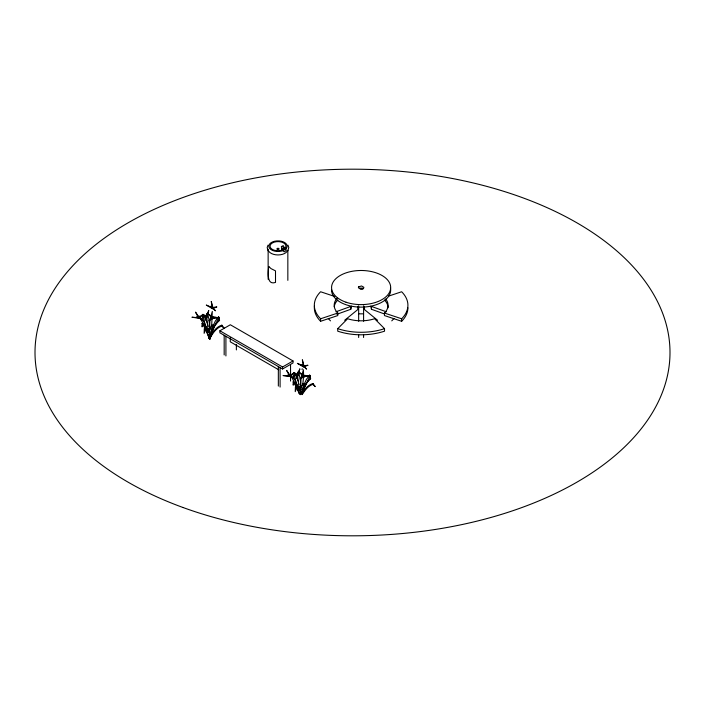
<?xml version="1.0" encoding="UTF-8"?>
<svg xmlns="http://www.w3.org/2000/svg" width="705" height="705" viewBox="0 0 705 705"><rect width="100%" height="100%" fill="white"/><g stroke="black" fill="none" stroke-linecap="round" stroke-linejoin="round"><path stroke-width="1.06" d="M205.481 329.323L209.588 339.158C211.897 333.324 215.448 327.102 221.863 325.19L221.722 326.062C215.959 328.133 212.24 333.862 209.588 339.158L209.359 333.738L207.693 329.834M208.239 335.025L209.588 339.158L209.693 337.157M210.672 336.4L209.588 339.158L209.729 329.667L211.447 325.675L212.945 325.058L209.588 339.158L208.248 334.822M300.48 394.024L300.824 387.97L303.035 383.538C305.864 384.022 301.423 391.301 301.608 393.831M205.278 328.979L204.309 328.9L204.142 333.324L205.728 329.226L207.799 329.949M299.616 394.43L296.673 387.741L296.215 386.957L295.413 387.204L295.245 391.627L296.831 387.53L298.902 388.252L300.189 391.037L300.709 394.685M212.945 325.058L212.575 328.415L211.941 325.234M304.049 383.37L303.679 386.719L303.035 383.538M303.494 377.589L302.718 385.089M211.623 326.785L212.311 311.443L210.019 319.365L209.279 333.113M312.958 383.494L315.232 386.604L312.826 384.375L312.958 383.494C307.812 384.939 304.56 389.424 302.216 393.936M302.066 369.561L302.216 368.715M208.372 334.954L209.588 339.158L210.108 336.232M212.513 327.252L215.298 321.127L218.532 316.809L218.973 317.356L214.426 326.327L209.588 339.158L208.874 335.289L209.588 339.158L210.116 336.259M336.902 314.28L350.782 309.275L351.442 306.137M209.473 337.14L209.588 339.158C210.804 332.002 213.994 324.97 219.607 320.22C213.862 324.838 211.685 332.39 209.588 339.158L209.103 335.527M301.511 393.751C303.044 387.935 306.093 382.445 310.711 378.523C306.085 382.075 303.961 387.838 301.996 393.126M202.811 323.886L202.097 326.864L202.071 323.463L205.419 326.512L207.12 329.279M293.914 382.198L293.201 385.177L293.174 381.766L296.69 385.027L298.858 389.134M211.059 331.923L211.491 330.337M302.163 390.226L302.595 388.64M302.806 387.847L303.361 386.261M302.066 393.24L310.077 375.659L309.636 375.113L306.402 379.431L303.617 385.556M268.015 245.146L267.186 247.534L268.147 250.865M287.834 250.865L288.794 247.534L287.975 245.146M211.756 329.358L212.267 327.948M204.124 316.148L202.802 316.598L202.291 318.211L204.124 316.148L207.323 323.128M295.228 374.461L293.906 374.901L293.395 376.514L295.228 374.461L298.426 381.44M302.101 394.641C304.842 390.544 307.944 385.926 312.826 384.375M391.76 320.863L393.954 318.537M283.745 248.9L284.344 248.557M285.384 248.777L283.745 248.777M337.73 328.662L347.653 318.731A26.94 15.554 0 0 0 374.593 318.731L384.525 328.662L384.525 331.174A46.794 27.019 0 0 1 337.73 331.174L337.73 328.662A46.794 27.019 0 0 0 384.525 328.662M284.653 248.512L285.331 247.931A7.94 4.583 0 0 0 279.03 241.63A7.94 4.583 0 0 0 270.121 246.776A7.94 4.583 0 0 0 281.031 250.416L282.044 250.028L284.23 251.826L286.336 250.539L285.525 249.024M344.639 320.299L357.779 309.574L357.779 306.384M281.639 248.847L284.247 247.34C289.482 248.169 282.837 251.861 281.639 248.847L281.639 250.222L282.044 250.028M219.881 330.786L230.332 324.758L293.024 360.951L293.024 362.96L282.573 368.988L219.881 332.795L219.881 330.786L282.573 366.979L293.024 360.951M282.916 250.531L281.507 251.077A9.174 5.296 0 0 1 268.896 246.873A9.174 5.296 0 0 1 279.189 240.925A9.174 5.296 0 0 1 286.468 248.204M335.906 311.795L350.782 306.437L350.782 309.275M337.801 313.038L337.801 315.558L320.599 321.286L320.599 318.775L337.801 313.038A26.94 15.554 0 0 1 337.131 298.206M388.499 296.144L401.647 291.755A46.794 27.019 0 0 1 401.647 318.775L401.647 321.286L384.454 315.558L384.454 313.038A26.94 15.554 0 0 0 385.732 298.938M208.107 331.033L206.468 313.989L207.481 313.831L208.909 319.004L209.879 329.05M299.343 390.173L297.625 376.294L297.563 372.293L298.585 372.134L300.374 379.783L300.991 389.918M359.867 288.636L363.084 288.927M359.647 288.125L362.599 288.125M358.66 313.831L363.586 313.831M204.309 328.9L205.728 329.226M295.413 387.204L296.831 387.53M334.76 296.479L320.599 291.755A46.794 27.019 0 0 0 320.599 318.775M384.454 313.038L401.647 318.775M386.34 311.795L371.464 306.437L371.464 309.275L384.357 313.928M278.713 369.781L230.271 341.81L230.271 337.792M377.607 320.299L364.476 309.574L364.476 306.384M293.174 381.766L297.898 389.671M202.071 323.463L206.071 329.852M221.722 326.062L224.128 328.301L221.863 325.19M328.301 318.537L330.495 320.863M296.946 387.036L290.081 374.232L294.778 379.801L298.4 387.944M205.543 328.028L198.977 315.928L203.683 321.498L207.305 329.64M297.951 389.812L299.396 393.505M207.552 333.342L206.794 331.359M298.629 391.24L299.405 393.311M207.534 332.936L206.688 330.645M293.906 374.901L297.519 386.675M202.802 316.598L206.415 328.371M370.804 306.137L371.464 309.275M309.636 375.113L310.297 378.268L310.077 375.659M218.532 316.809L219.193 319.955L218.973 317.356M206.847 316.633L206.468 313.989M297.563 372.293L297.739 373.641M209.508 337.343L209.588 339.158M303.573 374.875L303.406 369.746L301.123 377.668L300.33 389.865M363.586 305.829L363.586 321.269M363.586 334.637L363.586 337.483M358.66 305.829L358.66 321.269M358.66 334.637L358.66 337.483M290.539 364.67L290.539 381.061M287.843 250.328L287.843 280.361M282.573 366.979L282.573 368.988M280.088 367.428L280.088 387.089M278.343 366.415L278.343 386.084M268.138 249.262L268.138 279.286M236.369 344.454L236.369 349.918M225.917 336.285L225.917 355.946M224.172 335.272L224.172 354.941M287.094 251.429A9.852 5.684 0 0 1 277.99 254.946A9.852 5.684 0 0 1 268.887 251.429M390.517 288.292A29.557 17.061 0 0 1 362.485 307.107A29.557 17.061 0 0 1 331.57 289.852M407.913 307.777A46.794 27.019 0 0 1 401.647 321.286M320.599 321.286A46.794 27.019 0 0 1 314.465 305.767M334.249 306.763A26.94 15.554 0 0 1 337.801 300.004M384.454 300.004A26.94 15.554 0 0 1 388.058 307.777M209.403 324.45L209.121 326.494L209.403 324.45M300.506 382.753L300.224 384.798L300.506 382.753M198.634 316.677L198.528 317.849L195.541 312.121L198.634 316.677M289.737 374.981L289.632 376.153L286.644 370.425L289.737 374.981M206.08 316.924L206.019 317.391L206.08 316.924M297.175 375.227L297.122 375.695L297.175 375.227M212.725 318.678L212.549 317.409L215.88 317.4L212.725 318.678M303.829 376.981L303.652 375.712L306.975 375.703L303.829 376.981M210.099 327.755L209.826 329.103L210.099 327.755M301.202 386.067L300.92 387.406L301.202 386.067M205.693 316.959L205.005 320.149L207.64 316.307L205.455 317.144L206.618 316.14L205.701 316.88M296.787 375.271L296.109 378.462L298.744 374.611L296.787 375.271M358.66 286.82L358.387 287.799L360.696 289.129L362.379 288.971L363.595 288.274L363.859 287.296L361.559 285.966L358.66 286.82M212.619 306.895L212.346 307.759L211.271 301.449L212.619 306.895M303.723 365.208L303.441 366.062L302.366 359.753L303.723 365.208M208.715 310.693L206.23 317.127L208.715 310.693M299.81 368.997L297.334 375.43L299.81 368.997M211.808 307.142L211.861 307.618L211.808 307.142M302.912 365.446L302.965 365.921L302.912 365.446M206.019 315.805L205.499 317.109L202.908 314.298L206.019 315.805M297.113 374.108L296.602 375.412L294.011 372.61L297.113 374.108M268.825 266.569L268.623 266.834C268.358 271.487 266.199 285.525 275.505 282.432L275.505 270.87L271.028 268.614L268.825 266.569M296.796 375.183L297.713 374.443L296.796 375.183M202.925 314.545L199.788 317.779L197.832 317.735L202.925 314.545M294.029 372.848L290.892 376.082L288.927 376.047L294.029 372.848M212.522 317.118L208.997 320.722L214.435 317.435L212.522 317.118M303.617 375.421L300.101 379.026L305.538 375.739L303.617 375.421M283.965 248.31C283.251 251.192 287.27 247.728 283.965 248.31M281.991 246.309L281.321 246.768L282.097 248.742A1.63 0.943 0 0 0 284.062 247.605L283.287 245.64L281.991 246.309M216.708 306.975L213.298 308.385L211.571 307.583L216.708 306.975M307.812 365.278L304.393 366.688L302.674 365.886L307.812 365.278M219.281 317.735L212.822 318.36L211.544 316.827L219.281 317.735M310.385 376.038L303.917 376.664L302.648 375.13L310.385 376.038M208.759 330.231L208.486 328.645L208.759 330.231M299.863 388.543L299.581 386.948L299.863 388.543M198.422 317.691L191.936 317.224L199.506 318.316L198.422 317.691M289.517 375.994L283.04 375.527L290.601 376.629L289.517 375.994M213.342 317.708L211.324 317.232L207.993 313.884L213.342 317.708M304.445 376.012L302.427 375.536L299.096 372.187L304.445 376.012M198.616 317.25L196.766 316.66L202.344 320.052L198.616 317.25M289.711 375.553L287.86 374.963L293.447 378.365L289.711 375.553M212.24 307.627L206.301 305.054L212.787 308.887L212.24 307.627M303.344 365.93L297.404 363.357L303.881 367.19L303.344 365.93M303.467 365.798L301.996 364.538L306.578 369.12L303.467 365.798M212.364 307.486L210.901 306.234L215.483 310.817L212.364 307.486M300.348 390.755L299.466 389.01L300.348 390.755M209.244 332.443L208.363 330.707L209.244 332.443M183.009 507.503A317.497 183.309 0 0 0 669.75 359.744A317.497 183.309 0 0 0 204.741 190.253A317.497 183.309 0 0 0 183.009 507.503M277.453 249.447A1.084 0.626 0 0 0 279.074 248.9A1.084 0.626 0 0 0 277.453 248.363A1.084 0.626 0 0 0 277.453 249.447M346.04 302.216A29.557 17.061 0 0 0 390.676 287.755A29.557 17.061 0 0 0 346.657 272.668A29.557 17.061 0 0 0 346.04 302.216"/></g></svg>
